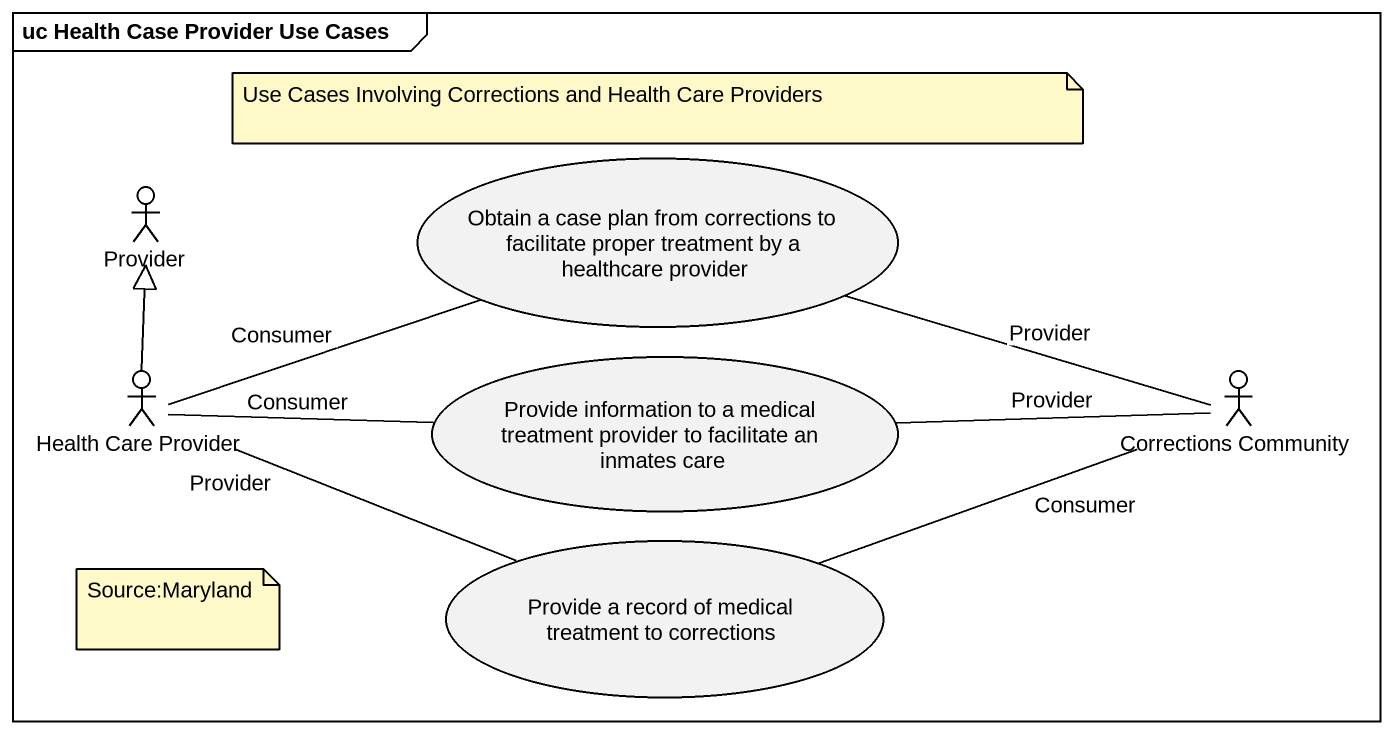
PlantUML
@startuml
mainframe uc Health Case Provider Use Cases
actor Provider
usecase "Obtain a case plan from corrections to facilitate proper treatment by a healthcare provider" as Obtain_a_case_plan_from
actor "Health Care Provider" as Health_Care_Provider
usecase "Provide information to a medical treatment provider to facilitate an inmates care" as Provide_information_to_a
actor "Corrections Community" as Corrections_Community
usecase "Provide a record of medical treatment to corrections" as Provide_a_record_of_medical
Obtain_a_case_plan_from -left- Health_Care_Provider : Consumer
Obtain_a_case_plan_from -right- Corrections_Community : Provider
Health_Care_Provider -up-|> Provider
Provide_information_to_a -left- Health_Care_Provider : Consumer
Provide_information_to_a -right- Corrections_Community : Provider
Provide_a_record_of_medical -left- Health_Care_Provider : Provider
Provide_a_record_of_medical -right- Corrections_Community : Consumer
note as N1
  Use Cases Involving Corrections and Health Care Providers
end note
note as N2
  Source:Maryland
end note
@enduml
